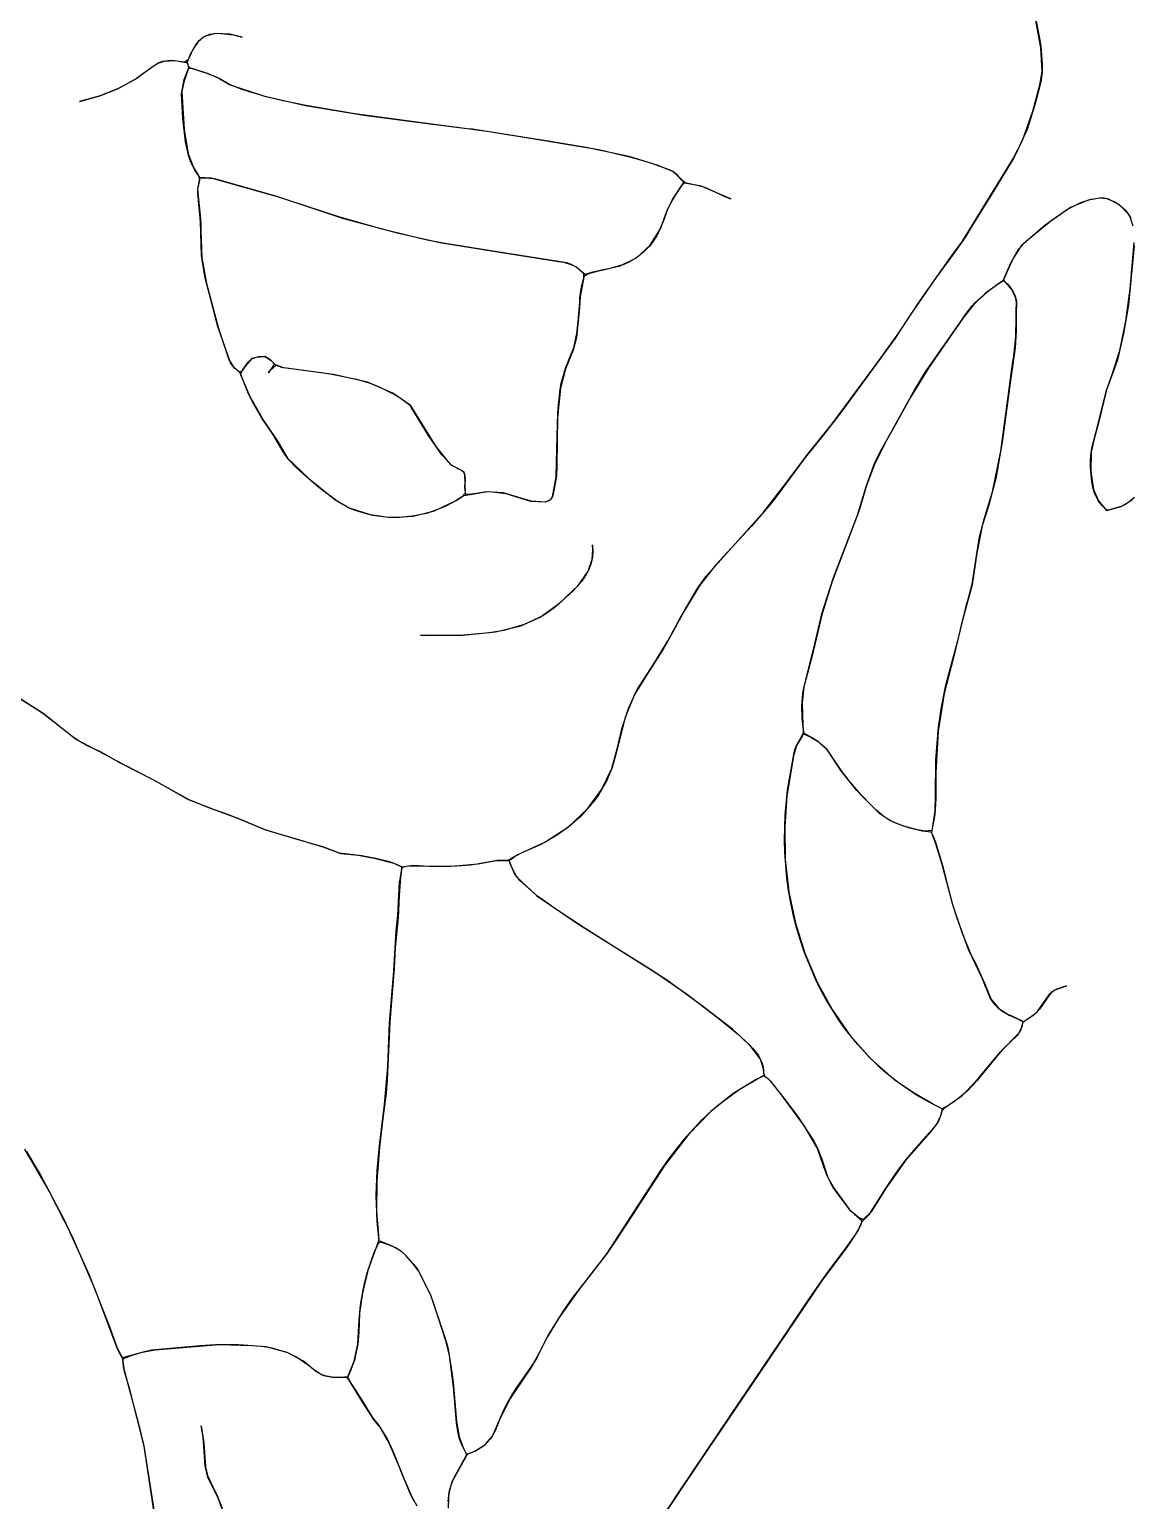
# Model space of a CAD drawing. Extents: x 0 to 8.8, y 0.1 to 11.
# Drawn here: x 3.938 to 5.829, y 5.606 to 8.132 of the extents above; entities that cross this region are included whole.
import ezdxf

# ---------------------------------------------------------------- set-up
doc = ezdxf.new("R2010")
doc.units = 0

msp = doc.modelspace()

# ---------------------------------------------------------------- linework, layer by layer
for points in [[(5.834, 7.7946), (5.8273, 7.8132), (5.8103, 7.831), (5.7902, 7.8411), (5.7797, 7.843), (5.7564, 7.8392), (5.7259, 7.8264), (5.6824, 7.7959), (5.6417, 7.7605), (5.627, 7.7382), (5.6107, 7.7009), (5.5804, 7.6794), (5.5593, 7.6593), (5.542, 7.6372), (5.4827, 7.5516), (5.4508, 7.4995), (5.4258, 7.4538), (5.4078, 7.4221), (5.3888, 7.3841), (5.3759, 7.3492), (5.3642, 7.3098), (5.3605, 7.2989), (5.3167, 7.1839), (5.299, 7.1266), (5.2823, 7.0567), (5.2684, 7.0031), (5.2653, 6.9756), (5.2666, 6.9363), (5.2677, 6.9272), (5.2651, 6.9187), (5.2555, 6.9025), (5.2504, 6.8847), (5.2393, 6.8155), (5.2354, 6.7634), (5.2364, 6.7067), (5.2426, 6.6513), (5.2538, 6.5975), (5.2699, 6.5455), (5.2909, 6.4958), (5.3166, 6.4488), (5.3472, 6.405), (5.3826, 6.365), (5.4228, 6.3295), (5.4634, 6.3016), (5.4882, 6.2876), (5.5016, 6.2806), (5.5059, 6.2783), (5.5041, 6.2694), (5.4988, 6.256), (5.4859, 6.2392), (5.4442, 6.1914), (5.4087, 6.1412), (5.3837, 6.1016), (5.3837, 6.1016), (5.3702, 6.0881), (5.3622, 6.0917), (5.3538, 6.0985), (5.3493, 6.1021), (5.318, 6.144), (5.3082, 6.1633), (5.3022, 6.1806), (5.2919, 6.2103), (5.2695, 6.2487), (5.2296, 6.3026), (5.2131, 6.3237), (5.2081, 6.3287), (5.2021, 6.3336), (5.1995, 6.3389), (5.1988, 6.3469), (5.1938, 6.364), (5.1759, 6.3872), (5.1456, 6.4152), (5.1038, 6.4472), (5.0943, 6.4545), (5.0325, 6.5), (4.8926, 6.5883), (4.8404, 6.6227), (4.8282, 6.6319), (4.8249, 6.6342), (4.8207, 6.6366), (4.8109, 6.6434), (4.7811, 6.6702), (4.7714, 6.6827), (4.7639, 6.7), (4.7622, 6.705), (4.7751, 6.7141), (4.8236, 6.7363), (4.8641, 6.7628), (4.8969, 6.7937), (4.9215, 6.8273), (4.9386, 6.8632), (4.9478, 6.8968), (4.9558, 6.931), (4.967, 6.9662), (4.9813, 6.9973), (5.0108, 7.0426), (5.0368, 7.0859), (5.0648, 7.1371), (5.0683, 7.143), (5.0864, 7.1733), (5.0923, 7.1819), (5.1006, 7.193), (5.1502, 7.2489), (5.1997, 7.3036), (5.2386, 7.3543), (5.2767, 7.4053), (5.3167, 7.4547), (5.398, 7.5648), (5.4314, 7.6112), (5.4677, 7.6666), (5.5132, 7.731), (5.5201, 7.7403), (5.5409, 7.7687), (5.5918, 7.8516), (5.6138, 7.8875), (5.6271, 7.9095), (5.6435, 7.9415), (5.6617, 7.9919), (5.6735, 8.0372), (5.6772, 8.0597), (5.6751, 8.1008), (5.6624, 8.1692)], [(5.6672, 8.1463), (5.6727, 8.1173), (5.6749, 8.1027), (5.6765, 8.088), (5.6774, 8.0732), (5.6772, 8.0598), (5.6755, 8.0452), (5.6722, 8.0308), (5.665, 8.0027), (5.6522, 7.962), (5.6342, 7.922), (5.6277, 7.9102), (5.595, 7.856), (5.5541, 7.79), (5.5456, 7.776), (5.5254, 7.7471), (5.4951, 7.7054), (5.4491, 7.6392), (5.4249, 7.602), (5.3332, 7.4765), (5.302, 7.4363), (5.2687, 7.3948), (5.2205, 7.3295), (5.2102, 7.3164), (5.1888, 7.2909), (5.1784, 7.2793), (5.1173, 7.2126), (5.0896, 7.1779), (5.0572, 7.124), (5.0315, 7.076), (5.0268, 7.068), (4.9978, 7.023), (4.977, 6.9891), (4.9616, 6.9505), (4.9503, 6.9075), (4.9468, 6.8914), (4.9393, 6.8648), (4.9292, 6.8412), (4.916, 6.8185), (4.9086, 6.808), (4.8839, 6.78), (4.8657, 6.7641), (4.8467, 6.7501), (4.8368, 6.7439), (4.8269, 6.7379), (4.8166, 6.7326), (4.8051, 6.727), (4.7853, 6.7188), (4.7694, 6.7105), (4.7639, 6.7065), (4.759, 6.7052), (4.7418, 6.7051), (4.707, 6.6989), (4.6956, 6.6972), (4.6726, 6.6953), (4.6377, 6.6945), (4.626, 6.6946), (4.5969, 6.6962), (4.5791, 6.6935), (4.5638, 6.7006), (4.5565, 6.7027), (4.5334, 6.7081), (4.5095, 6.713), (4.471, 6.7173), (4.4421, 6.7285), (4.3981, 6.7412), (4.3435, 6.7577), (4.3, 6.7762), (4.2467, 6.7956), (4.2116, 6.8095), (4.1511, 6.8434), (4.0934, 6.8729), (4.0603, 6.8913), (4.0481, 6.8974), (4.0357, 6.9032), (4.0238, 6.9099), (4.0125, 6.9176), (3.9638, 6.9561), (3.9109, 6.9902)], [(4.975, 5.5007), (5.0563, 5.6241), (5.1423, 5.7515), (5.2423, 5.8999), (5.2784, 5.9536), (5.3107, 5.9995), (5.3359, 6.0329), (5.3555, 6.0598), (5.3659, 6.0789), (5.3677, 6.0845), (5.3807, 6.0978), (5.4087, 6.1413), (5.4237, 6.1638), (5.4316, 6.175), (5.445, 6.1924), (5.4536, 6.2028), (5.4958, 6.2512), (5.5033, 6.2668), (5.5055, 6.2757), (5.5117, 6.2815), (5.5395, 6.301), (5.5632, 6.3247), (5.6058, 6.3764), (5.6374, 6.4084), (5.642, 6.4174), (5.6449, 6.4277), (5.6616, 6.4389), (5.669, 6.4451), (5.6906, 6.4761), (5.6983, 6.4821), (5.719, 6.4898), (5.7025, 6.4838), (5.6927, 6.4785), (5.6768, 6.4553), (5.6728, 6.4495), (5.6649, 6.4412), (5.6536, 6.433), (5.6492, 6.43), (5.6445, 6.4278), (5.6395, 6.4308), (5.6328, 6.4343), (5.6269, 6.4368), (5.6172, 6.4408), (5.6084, 6.4462), (5.6025, 6.4509), (5.5973, 6.4562), (5.5928, 6.462), (5.589, 6.4682), (5.5803, 6.4884), (5.5751, 6.5019), (5.5507, 6.5521), (5.5315, 6.6058), (5.5239, 6.6288), (5.506, 6.6978), (5.4951, 6.7335), (5.488, 6.752), (5.4939, 6.79), (5.4944, 6.8159), (5.4951, 6.877), (5.4982, 6.9205), (5.4997, 6.9341), (5.5016, 6.949), (5.5037, 6.9623), (5.5123, 7.0058), (5.5194, 7.0339), (5.5336, 7.0869), (5.5407, 7.1168), (5.545, 7.134), (5.5472, 7.1426), (5.5497, 7.1513), (5.5572, 7.1794), (5.5668, 7.243), (5.57, 7.261), (5.5776, 7.2909), (5.5923, 7.3381), (5.6065, 7.408), (5.6214, 7.5189), (5.6224, 7.5281), (5.6247, 7.5449), (5.6272, 7.5616), (5.6286, 7.5704), (5.6325, 7.6055), (5.6327, 7.6363), (5.6331, 7.6486), (5.6335, 7.6633), (5.6322, 7.6709), (5.6252, 7.6859), (5.6113, 7.702), (5.6235, 7.7315), (5.6371, 7.7548), (5.6507, 7.7693), (5.6927, 7.8043), (5.7207, 7.8235), (5.744, 7.8351), (5.7615, 7.8407), (5.777, 7.8431), (5.788, 7.8417), (5.8024, 7.8361), (5.8069, 7.8334), (5.8115, 7.8301), (5.8207, 7.822), (5.83, 7.8083)], [(5.8362, 7.3285), (5.8262, 7.3203), (5.8134, 7.3129), (5.7907, 7.3068), (5.7868, 7.3079), (5.781, 7.3138), (5.7743, 7.3221), (5.7675, 7.336), (5.7651, 7.3439), (5.764, 7.3496), (5.7629, 7.3553), (5.7622, 7.3613), (5.761, 7.3736), (5.7607, 7.3799), (5.7606, 7.3862), (5.7606, 7.3926), (5.761, 7.4001), (5.7627, 7.4134), (5.7733, 7.4527), (5.7878, 7.5126), (5.7978, 7.5397), (5.8107, 7.5807), (5.8212, 7.6311), (5.8285, 7.6869), (5.8356, 7.7665)], [(5.8352, 7.7606), (5.8256, 7.6592), (5.8172, 7.6102), (5.8067, 7.5646), (5.8042, 7.557), (5.788, 7.5134), (5.7747, 7.459), (5.7664, 7.4266), (5.7616, 7.4064), (5.7611, 7.3729), (5.7656, 7.3424), (5.7741, 7.3224), (5.7881, 7.3063), (5.8129, 7.3127), (5.8197, 7.3162), (5.8319, 7.3247)], [(3.9158, 6.987), (3.9544, 6.9628), (3.9636, 6.9562), (3.9791, 6.9443), (4.0193, 6.9129), (4.0506, 6.8963), (4.0707, 6.8859), (4.0861, 6.8772), (4.1336, 6.8524), (4.1411, 6.8487), (4.1502, 6.8439), (4.1709, 6.8325), (4.2099, 6.8104), (4.2557, 6.7925), (4.2786, 6.7845), (4.2999, 6.7762), (4.3437, 6.7576), (4.4103, 6.738), (4.4213, 6.7349), (4.442, 6.7286), (4.4623, 6.7211), (4.4678, 6.7189), (4.4732, 6.717), (4.5027, 6.7139), (4.5093, 6.713), (4.5305, 6.7089), (4.5642, 6.7005), (4.5774, 6.6941), (4.577, 6.6844), (4.5756, 6.6765), (4.5731, 6.6441), (4.5714, 6.6071), (4.5662, 6.5548), (4.5646, 6.52), (4.5571, 6.4274), (4.5528, 6.328), (4.5509, 6.3054), (4.5454, 6.2616), (4.5396, 6.2127), (4.5348, 6.1543), (4.5346, 6.1028), (4.5377, 6.0615), (4.5386, 6.0535), (4.5334, 6.0387), (4.5302, 6.0313), (4.5197, 6.001), (4.5106, 5.9625), (4.5053, 5.9277), (4.504, 5.8947), (4.5021, 5.8744), (4.4964, 5.8466), (4.4878, 5.8246), (4.485, 5.8179), (4.4716, 5.8168), (4.4583, 5.8173), (4.4483, 5.819), (4.4402, 5.8216), (4.4261, 5.8307), (4.4093, 5.845), (4.381, 5.86), (4.3447, 5.8695), (4.2972, 5.8731), (4.2577, 5.8732), (4.24, 5.872), (4.24, 5.872), (4.231, 5.8712), (4.1482, 5.8639), (4.1313, 5.8602), (4.1191, 5.8566), (4.0983, 5.8508), (4.0926, 5.8603), (4.0891, 5.8676), (4.0515, 5.9683), (4.0122, 6.0584), (3.9713, 6.1394), (3.9303, 6.2092)], [(4.6576, 5.6032), (4.6592, 5.6206), (4.6649, 5.6393), (4.6703, 5.6492), (4.6878, 5.6814), (4.6918, 5.6858), (4.7048, 5.691), (4.721, 5.7021), (4.7336, 5.7162), (4.7535, 5.7626), (4.7598, 5.7746), (4.767, 5.7867), (4.7754, 5.7997), (4.7794, 5.8054), (4.8067, 5.8453), (4.829, 5.8894), (4.8559, 5.9323), (4.8706, 5.9526), (4.8949, 5.9843), (4.93, 6.0295), (5.0163, 6.1628), (5.0215, 6.1706), (5.0372, 6.1929), (5.0455, 6.2039), (5.0539, 6.2148), (5.063, 6.2261), (5.072, 6.2367), (5.0808, 6.2465), (5.091, 6.2572), (5.1113, 6.2768), (5.1221, 6.2861), (5.1572, 6.3119), (5.1885, 6.3298), (5.1933, 6.3323), (5.1991, 6.3352), (5.2042, 6.3321), (5.2104, 6.3266), (5.2341, 6.2969), (5.2576, 6.2657), (5.2856, 6.2228), (5.2915, 6.2111), (5.299, 6.192), (5.3096, 6.1606), (5.3201, 6.1415), (5.346, 6.1059), (5.3553, 6.0973), (5.3668, 6.088), (5.3673, 6.0832), (5.3618, 6.0702), (5.3426, 6.0412), (5.2985, 5.9823), (5.164, 5.7832), (5.0895, 5.6731), (5.0143, 5.5607)], [(3.9332, 6.2049), (3.9447, 6.1858), (3.9567, 6.1656), (3.9987, 6.0865), (4.0406, 5.9947), (4.0769, 5.9014), (4.0893, 5.8671), (4.0984, 5.8507), (4.1006, 5.8316), (4.1259, 5.7377), (4.1351, 5.6996), (4.1576, 5.5535)], [(4.5989, 5.6038), (4.5912, 5.6207), (4.5817, 5.6431), (4.5785, 5.6509), (4.5733, 5.6639), (4.5568, 5.7031), (4.5402, 5.7324), (4.5307, 5.7433), (4.514, 5.7697), (4.4909, 5.8065), (4.4852, 5.8183), (4.496, 5.8452), (4.5021, 5.8741), (4.5047, 5.9162), (4.5067, 5.9415), (4.5115, 5.9677), (4.5138, 5.9782), (4.5159, 5.9873), (4.5182, 5.9965), (4.5303, 6.0317), (4.537, 6.0466), (4.5406, 6.05), (4.5562, 6.0451), (4.5694, 6.039), (4.5767, 6.0341), (4.582, 6.0295), (4.598, 6.0117), (4.6047, 6.0032), (4.6047, 6.0032), (4.6274, 5.9592), (4.6509, 5.8872), (4.6564, 5.8707), (4.6583, 5.8622), (4.6644, 5.8219), (4.6659, 5.8085), (4.6673, 5.795), (4.6695, 5.7684), (4.6716, 5.7413), (4.6762, 5.715), (4.6838, 5.6952), (4.6885, 5.6867), (4.6877, 5.681), (4.6852, 5.6756), (4.6715, 5.6512), (4.665, 5.6394), (4.662, 5.6317), (4.6588, 5.6182), (4.6579, 5.6108), (4.6574, 5.5928)], [(4.1585, 5.5462), (4.1352, 5.6993), (4.11, 5.7984), (4.1021, 5.8252), (4.1009, 5.8302), (4.0999, 5.8353), (4.0988, 5.8489), (4.1147, 5.8551), (4.1322, 5.8605), (4.1541, 5.8645), (4.2642, 5.8738), (4.3203, 5.8722), (4.3366, 5.8707), (4.3457, 5.8694), (4.3547, 5.8678), (4.3815, 5.8598), (4.399, 5.8515), (4.4198, 5.8366), (4.4295, 5.828), (4.4432, 5.8206), (4.4586, 5.8173), (4.4836, 5.8173), (4.4903, 5.8073), (4.5065, 5.7826), (4.5268, 5.7488), (4.5387, 5.7344), (4.5527, 5.7114), (4.5562, 5.7043), (4.5599, 5.6963), (4.5664, 5.681), (4.582, 5.6426), (4.5952, 5.6121), (4.6035, 5.5965)], [(4.2755, 5.5729), (4.2631, 5.6088), (4.2449, 5.6458), (4.2403, 5.6651), (4.2368, 5.7144), (4.2335, 5.7338), (4.2378, 5.7046), (4.2405, 5.6633), (4.244, 5.6486), (4.2531, 5.6294), (4.26, 5.6155), (4.2695, 5.5925)]]:
    msp.add_lwpolyline(points)
for points in [[(4.2275, 8.1107), (4.2235, 8.1049), (4.2187, 8.0966), (4.2112, 8.0799), (4.205, 8.0763), (4.1832, 8.0791), (4.1662, 8.0771), (4.1593, 8.0745), (4.1469, 8.0658), (4.1236, 8.0485), (4.0926, 8.0314), (4.06, 8.0185), (4.0245, 8.0085), (4.0289, 8.0095), (4.0595, 8.0183), (4.0887, 8.0297), (4.1185, 8.0455), (4.1507, 8.0691), (4.1578, 8.0738), (4.1696, 8.078), (4.1879, 8.079), (4.208, 8.0756), (4.2102, 8.0728), (4.2118, 8.066), (4.2033, 8.0418), (4.2, 8.0259), (4.2041, 7.9602), (4.211, 7.9189), (4.22, 7.8954), (4.2285, 7.8813), (4.2303, 7.8737), (4.2273, 7.8571), (4.2322, 7.8071), (4.2327, 7.7963), (4.2329, 7.7869), (4.2345, 7.74), (4.2425, 7.696), (4.2632, 7.6188), (4.2809, 7.5654), (4.288, 7.5536), (4.2994, 7.5434), (4.3165, 7.503), (4.3404, 7.4604), (4.36, 7.4322), (4.3636, 7.426), (4.3816, 7.396), (4.4186, 7.3602), (4.4628, 7.3247), (4.4872, 7.3109), (4.5234, 7.2991), (4.5591, 7.2942), (4.5972, 7.2962), (4.6338, 7.3056), (4.6725, 7.3239), (4.6845, 7.3319), (4.702, 7.3345), (4.7184, 7.3377), (4.7268, 7.3385), (4.7332, 7.3383), (4.7565, 7.3353), (4.7991, 7.3222), (4.8248, 7.3208), (4.8337, 7.3251), (4.8364, 7.3298), (4.8431, 7.364), (4.8448, 7.4343), (4.8457, 7.4724), (4.8469, 7.4873), (4.8485, 7.5027), (4.8495, 7.5101), (4.8518, 7.5247), (4.8553, 7.5379), (4.8572, 7.545), (4.86, 7.5534), (4.8628, 7.5605), (4.8659, 7.5677), (4.8731, 7.5853), (4.8785, 7.6103), (4.8811, 7.6366), (4.8833, 7.6646), (4.8837, 7.6706), (4.8854, 7.6832), (4.8865, 7.69), (4.8915, 7.7092), (4.899, 7.7133), (4.9158, 7.7177), (4.9238, 7.7192), (4.9528, 7.7262), (4.9811, 7.7401), (5.0046, 7.7618), (5.0224, 7.7912), (5.0286, 7.8074), (5.0348, 7.8241), (5.0427, 7.84), (5.046, 7.8456), (5.0583, 7.8637), (5.0634, 7.8689), (5.0896, 7.8641), (5.0994, 7.8607), (5.1228, 7.8501), (5.1319, 7.8456), (5.1428, 7.8416), (5.12, 7.8512), (5.0948, 7.8622), (5.0644, 7.8688), (5.0578, 7.8744), (5.051, 7.8821), (5.0431, 7.8882), (5.0181, 7.8985), (4.9683, 7.9139), (4.8945, 7.9297), (4.8325, 7.9396), (4.7247, 7.9572), (4.6039, 7.9729), (4.4973, 7.9874), (4.4128, 8.0015), (4.3742, 8.0096), (4.3451, 8.0168), (4.3303, 8.0209), (4.3162, 8.025), (4.3022, 8.0297), (4.2821, 8.0376), (4.2644, 8.048), (4.246, 8.056), (4.2197, 8.0646), (4.214, 8.0664), (4.2116, 8.0687), (4.2097, 8.0762), (4.2153, 8.09), (4.2241, 8.1058), (4.2298, 8.1134), (4.2368, 8.1189), (4.2485, 8.124), (4.2613, 8.1259), (4.2888, 8.1231), (4.304, 8.1191), (4.2824, 8.1243), (4.2573, 8.1255), (4.2386, 8.12), (4.2275, 8.1107)], [(4.2818, 8.0378), (4.2832, 8.0369), (4.3403, 8.0182), (4.4123, 8.0016), (4.5127, 7.9853), (4.6308, 7.9695), (4.69, 7.9622), (4.6995, 7.9613), (4.809, 7.9441), (4.8639, 7.9346), (4.9163, 7.9261), (4.9667, 7.9143), (4.98, 7.9108), (5.0067, 7.9026), (5.038, 7.8912), (5.043, 7.8883), (5.0568, 7.8758), (5.0615, 7.8699), (5.0565, 7.8611), (5.0474, 7.8476), (5.0432, 7.8408), (5.0396, 7.8342), (5.0338, 7.8216), (5.029, 7.8086), (5.0268, 7.8023), (5.0156, 7.7777), (5.0119, 7.7718), (5.0078, 7.766), (5.0034, 7.7602), (4.9931, 7.7495), (4.9808, 7.7399), (4.9667, 7.7318), (4.9589, 7.7284), (4.9332, 7.7211), (4.9238, 7.7193), (4.9036, 7.7146), (4.893, 7.7112), (4.8774, 7.724), (4.8693, 7.7285), (4.8611, 7.7314), (4.731, 7.7518), (4.6487, 7.7654), (4.6214, 7.7703), (4.5951, 7.7765), (4.5443, 7.7893), (4.4695, 7.8104), (4.3576, 7.8469), (4.261, 7.8748), (4.2511, 7.8769), (4.2308, 7.8779), (4.2227, 7.8904), (4.2152, 7.9059), (4.2134, 7.9111), (4.2117, 7.9162), (4.2067, 7.939), (4.202, 7.9799), (4.1997, 8.0215), (4.2043, 8.0462), (4.2114, 8.065), (4.2163, 8.0657), (4.222, 8.0639), (4.2341, 8.0601), (4.2431, 8.0571), (4.2502, 8.0545), (4.256, 8.052), (4.2611, 8.0497), (4.2656, 8.0473), (4.2725, 8.0435), (4.2818, 8.0378), (4.2818, 8.0378)], [(4.8562, 7.7326), (4.8715, 7.7276), (4.8777, 7.7238), (4.89, 7.7133), (4.8899, 7.7035), (4.8842, 7.6737), (4.883, 7.654), (4.8776, 7.603), (4.872, 7.5812), (4.859, 7.5492), (4.8505, 7.5163), (4.8452, 7.4655), (4.8443, 7.3832), (4.8433, 7.3655), (4.8377, 7.334), (4.8353, 7.3274), (4.8303, 7.3226), (4.824, 7.3206), (4.8001, 7.322), (4.7521, 7.3363), (4.724, 7.3382), (4.6935, 7.3333), (4.6879, 7.3334), (4.686, 7.3453), (4.6866, 7.3554), (4.6863, 7.3661), (4.6851, 7.3713), (4.6806, 7.3747), (4.6632, 7.3837), (4.6468, 7.4015), (4.6236, 7.4348), (4.5942, 7.4837), (4.5924, 7.4871), (4.5625, 7.5073), (4.5189, 7.5266), (4.4606, 7.5395), (4.375, 7.5513), (4.3597, 7.557), (4.3538, 7.5635), (4.3432, 7.5703), (4.3321, 7.5699), (4.3202, 7.567), (4.3093, 7.5544), (4.3026, 7.5449), (4.2991, 7.5436), (4.2906, 7.5506), (4.2836, 7.5598), (4.2618, 7.6223), (4.2396, 7.7078), (4.2339, 7.7443), (4.2322, 7.8016), (4.2274, 7.8515), (4.2274, 7.8578), (4.2313, 7.8768), (4.2398, 7.8776), (4.2538, 7.8765), (4.3497, 7.8493), (4.3694, 7.8435), (4.4775, 7.8078), (4.5698, 7.7828), (4.6431, 7.7665), (4.7356, 7.7512), (4.8468, 7.7339), (4.8562, 7.7326)], [(5.6112, 7.7009), (5.6186, 7.6945), (5.6272, 7.6829), (5.6312, 7.6745), (5.6334, 7.6658), (5.633, 7.6413), (5.6329, 7.6149), (5.631, 7.5852), (5.6223, 7.5251), (5.6095, 7.4269), (5.5979, 7.3613), (5.5853, 7.3137), (5.5745, 7.2799), (5.5654, 7.2327), (5.5571, 7.1785), (5.5409, 7.1178), (5.5252, 7.0538), (5.5092, 6.9917), (5.499, 6.9273), (5.4947, 6.8563), (5.4947, 6.812), (5.4934, 6.7841), (5.4878, 6.7564), (5.4765, 6.7552), (5.4636, 6.7575), (5.444, 6.7628), (5.4304, 6.7673), (5.4223, 6.7706), (5.406, 6.7798), (5.3917, 6.7917), (5.3592, 6.8251), (5.3315, 6.8595), (5.3241, 6.8712), (5.308, 6.8957), (5.2922, 6.9094), (5.2812, 6.9164), (5.268, 6.9239), (5.2655, 6.9488), (5.2649, 6.97), (5.2653, 6.9772), (5.2665, 6.9919), (5.2676, 6.9994), (5.2854, 7.0699), (5.2994, 7.1286), (5.3187, 7.1895), (5.3601, 7.2979), (5.3764, 7.351), (5.3898, 7.387), (5.3931, 7.3944), (5.3994, 7.407), (5.4145, 7.4341), (5.4595, 7.5149), (5.4644, 7.5233), (5.4709, 7.5339), (5.4762, 7.5424), (5.5349, 7.6268), (5.5434, 7.6393), (5.5457, 7.6426), (5.5574, 7.6574), (5.562, 7.6625), (5.5671, 7.6675), (5.5858, 7.6838), (5.6018, 7.6953), (5.6112, 7.7009)], [(4.349, 7.5426), (4.3509, 7.5456), (4.3621, 7.5559), (4.3713, 7.5523), (4.4394, 7.543), (4.455, 7.5407), (4.5002, 7.5315), (4.5233, 7.5249), (4.5378, 7.519), (4.5666, 7.5049), (4.5734, 7.5006), (4.5924, 7.487), (4.6363, 7.4157), (4.6569, 7.3903), (4.6621, 7.3845), (4.6798, 7.3752), (4.6856, 7.37), (4.6867, 7.3582), (4.6863, 7.3514), (4.6867, 7.3358), (4.6805, 7.3288), (4.6709, 7.3229), (4.6621, 7.3178), (4.6533, 7.3135), (4.6363, 7.3064), (4.6281, 7.3035), (4.62, 7.3009), (4.5965, 7.2961), (4.5738, 7.2941), (4.5582, 7.2942), (4.5508, 7.2947), (4.5364, 7.2961), (4.5283, 7.2977), (4.5132, 7.3014), (4.4981, 7.3062), (4.4905, 7.3091), (4.4692, 7.3201), (4.4354, 7.3453), (4.4088, 7.3685), (4.396, 7.3806), (4.3837, 7.3931), (4.3742, 7.4066), (4.3566, 7.4373), (4.3373, 7.4647), (4.3213, 7.4927), (4.3146, 7.5067), (4.3087, 7.5205), (4.3036, 7.5338), (4.3013, 7.5405), (4.3042, 7.5472), (4.3135, 7.5603), (4.3195, 7.5664), (4.3286, 7.5693), (4.3413, 7.5704), (4.3432, 7.5704), (4.3541, 7.5631), (4.3578, 7.5595), (4.359, 7.5578), (4.349, 7.5426)], [(4.9053, 7.2471), (4.9056, 7.2438), (4.9058, 7.2376), (4.9051, 7.2255), (4.9027, 7.214), (4.8986, 7.2034), (4.893, 7.1934), (4.8867, 7.1844), (4.8722, 7.1682), (4.8477, 7.1459), (4.839, 7.1386), (4.82, 7.1253), (4.7879, 7.11), (4.7532, 7.1001), (4.7286, 7.0958), (4.6781, 7.0916), (4.6097, 7.0917), (4.6171, 7.0916), (4.6826, 7.0922), (4.7387, 7.0974), (4.7824, 7.108), (4.8155, 7.1228), (4.8486, 7.1468), (4.8811, 7.1777), (4.898, 7.2021), (4.9045, 7.2217), (4.9055, 7.2297), (4.9058, 7.2391), (4.9053, 7.2471)], [(5.341, 6.8478), (5.345, 6.8426), (5.3659, 6.8179), (5.3972, 6.7868), (5.4176, 6.7732), (5.4376, 6.765), (5.448, 6.7617), (5.4716, 6.7561), (5.4865, 6.7543), (5.4902, 6.7468), (5.4943, 6.7362), (5.5004, 6.7155), (5.5036, 6.7059), (5.5065, 6.6963), (5.5231, 6.6311), (5.54, 6.5801), (5.5557, 6.5425), (5.5633, 6.5276), (5.575, 6.5019), (5.5782, 6.4941), (5.5901, 6.4663), (5.6028, 6.4506), (5.6206, 6.4392), (5.6339, 6.4338), (5.6436, 6.4284), (5.6434, 6.4211), (5.641, 6.4147), (5.6347, 6.4044), (5.6094, 6.3803), (5.5718, 6.3345), (5.5656, 6.3272), (5.5492, 6.3096), (5.5348, 6.2971), (5.5294, 6.2929), (5.5235, 6.2888), (5.5173, 6.2847), (5.5058, 6.2783), (5.4965, 6.2832), (5.4891, 6.2872), (5.4574, 6.3051), (5.4301, 6.3239), (5.4057, 6.3434), (5.3977, 6.3505), (5.3894, 6.3584), (5.3817, 6.3658), (5.3601, 6.3894), (5.34, 6.4144), (5.3337, 6.4231), (5.3276, 6.4319), (5.3103, 6.4592), (5.3053, 6.468), (5.2998, 6.4781), (5.29, 6.4974), (5.269, 6.548), (5.2624, 6.5675), (5.2558, 6.5897), (5.2507, 6.6097), (5.2459, 6.6324), (5.2421, 6.654), (5.2393, 6.6745), (5.2356, 6.7192), (5.2351, 6.7397), (5.2362, 6.7829), (5.2404, 6.8255), (5.2514, 6.8905), (5.2531, 6.8965), (5.2555, 6.9025), (5.265, 6.9186), (5.2678, 6.9223), (5.2803, 6.917), (5.2918, 6.9097), (5.3074, 6.8964), (5.335, 6.8552), (5.341, 6.8478)], [(4.574, 6.6675), (4.5749, 6.6729), (4.5778, 6.6892), (4.5789, 6.6935), (4.5862, 6.6951), (4.593, 6.696), (4.6562, 6.6946), (4.7088, 6.6992), (4.7403, 6.7049), (4.7615, 6.7051), (4.7677, 6.6903), (4.7751, 6.677), (4.81, 6.6441), (4.8831, 6.5945), (5.0096, 6.5153), (5.0665, 6.4761), (5.1079, 6.4444), (5.12, 6.4352), (5.1568, 6.4057), (5.1801, 6.3828), (5.1901, 6.3702), (5.1968, 6.3565), (5.1983, 6.3503), (5.1997, 6.3358), (5.1926, 6.3319), (5.1866, 6.3289), (5.1466, 6.3047), (5.1086, 6.2741), (5.0701, 6.2343), (5.0293, 6.1817), (4.9484, 6.0571), (4.9307, 6.0306), (4.8814, 5.9669), (4.8479, 5.9201), (4.8275, 5.8861), (4.8179, 5.867), (4.8023, 5.8381), (4.796, 5.8284), (4.7907, 5.8209), (4.7637, 5.7811), (4.7463, 5.7462), (4.7382, 5.7253), (4.7305, 5.7121), (4.7225, 5.7034), (4.7178, 5.6993), (4.7114, 5.6948), (4.7027, 5.69), (4.6907, 5.6855), (4.6885, 5.6866), (4.6836, 5.6957), (4.6803, 5.7031), (4.6777, 5.7101), (4.6755, 5.7177), (4.6718, 5.739), (4.6666, 5.801), (4.6597, 5.8547), (4.6543, 5.8783), (4.6328, 5.9433), (4.6284, 5.9566), (4.6064, 6.0002), (4.5968, 6.0129), (4.5853, 6.0259), (4.5761, 6.0346), (4.5591, 6.0439), (4.5389, 6.0517), (4.5356, 6.0847), (4.5347, 6.0997), (4.5342, 6.1148), (4.5341, 6.1296), (4.5343, 6.1441), (4.5348, 6.1584), (4.5358, 6.1725), (4.5398, 6.2155), (4.5413, 6.2294), (4.5484, 6.286), (4.554, 6.3513), (4.557, 6.4259), (4.5642, 6.5156), (4.5683, 6.5833), (4.5713, 6.6113), (4.574, 6.6675)]]:
    msp.add_lwpolyline(points, close=True)

doc.saveas('drawing.dxf')
